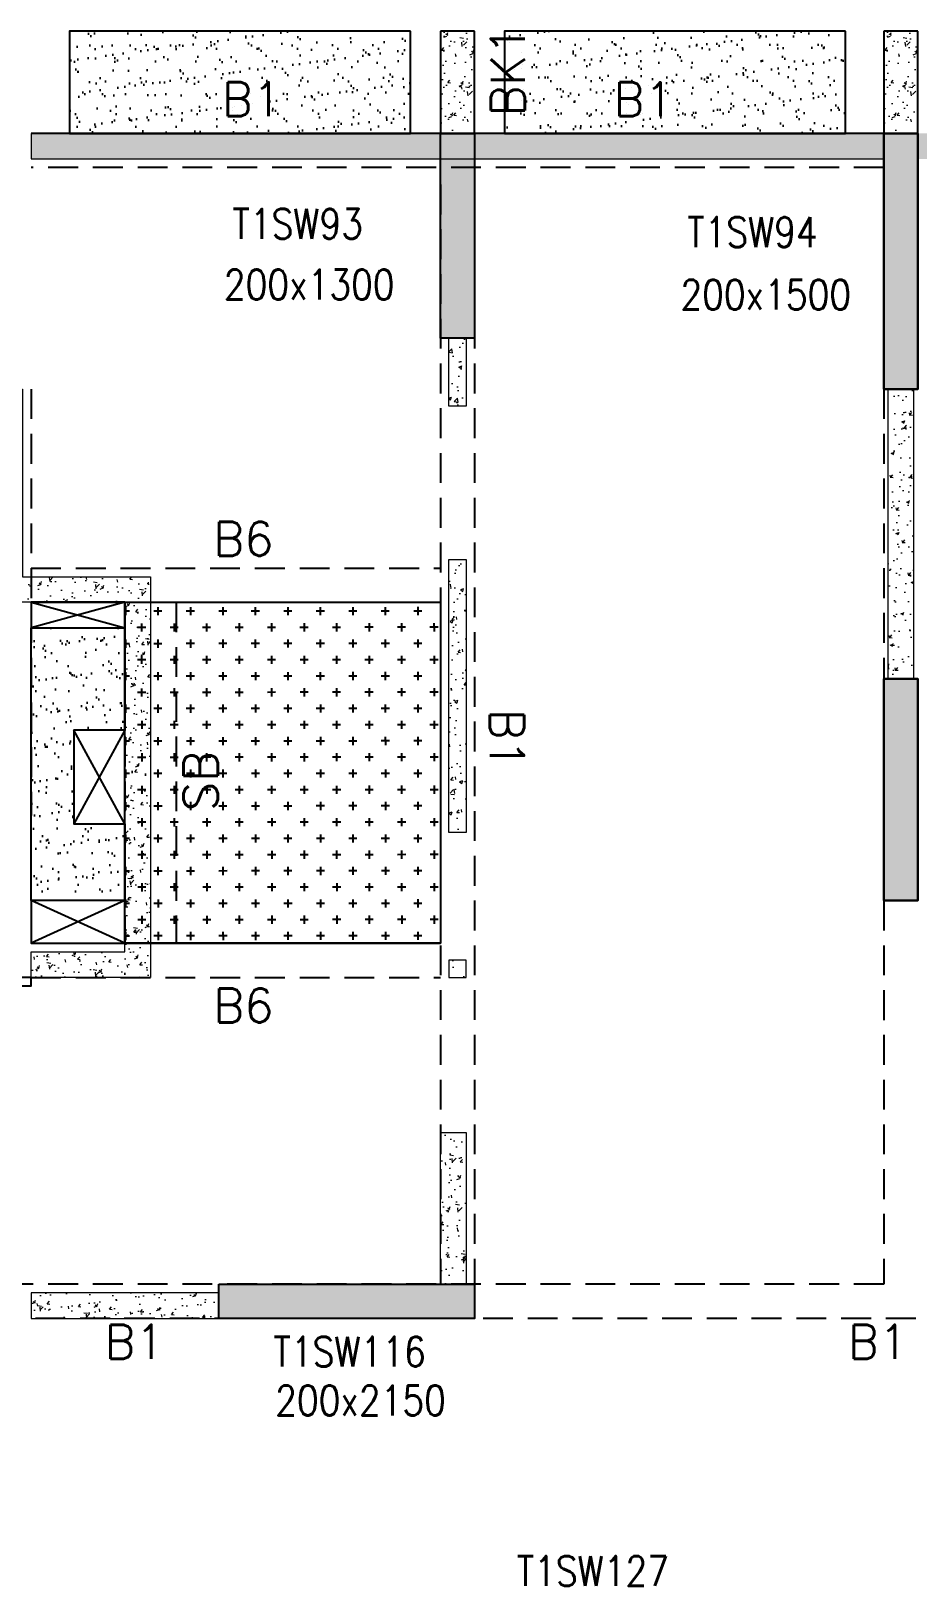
# Model space of a CAD drawing. Header units: millimetres. Extents: x 1078357 to 2594950, y -4969473 to -4636555.
# Drawn here: x 1434551 to 1439751, y -4665329 to -4656210 of the extents above; entities that cross this region are included whole.
import ezdxf

# ---------------------------------------------------------------- set-up
doc = ezdxf.new("R2010")
doc.units = ezdxf.units.MM
for name, pattern in [('CONTINOUS', [0]), ('HIDDEN', [0.375, 0.25, -0.125]), ('New Retail block$0$CONTINOUS', [0])]:
    doc.linetypes.add(name, pattern=pattern)
for name, color, linetype, lineweight in [('A-_ANOTDIMA_D-', 6, 'Continuous', 13), ('COL. NO.', 30, 'Continuous', 25), ('COL. SIZE', 7, 'Continuous', 25), ('HATCH', 8, 'Continuous', 30), ('S-NON STR RCC WALL', 8, 'Continuous', 0)]:
    doc.layers.add(name, color=color, linetype=linetype, lineweight=lineweight)
for name, color, linetype in [('B-200x325', 201, 'HIDDEN'), ('B-200x650', 241, 'HIDDEN'), ('B-300xSLAB THK.', 151, 'Continuous'), ('BK1-200x650', 241, 'HIDDEN'), ('DROP SLAB', 8, 'Continuous'), ('S-COLUMN_SHEAR WALL', 1, 'Continuous'), ('S-PROJECTION', 54, 'New Retail block$0$CONTINOUS'), ('SLAB FOLD', 8, 'Continuous')]:
    doc.layers.add(name, color=color, linetype=linetype)
doc.styles.add('ROMANS', font='romans.shx', dxfattribs={"width": 0.85})
pattern_1 = [(37.4701541, (-1550182.07, 9330760.54), (-4.7236114, 146.8264517), [0, -115.824, 0, -129.54, 0, -123.825]), (7.4701541, (-1550182.07, 9330760.54), (134.9689868, 214.9772528), [0, -62.484, 0, -104.394, 0, -40.005]), (327.4701541, (-1550275.8, 9330760.59), (237.2979035, 0.3075449), [0, -38.1, 0, -137.16, 0, -179.07]), (317.4701541, (-1550275.8, 9330760.6), (229.1017424, 66.759465), [0, -19.05, 0, -89.916, 0, -102.87])]

# ---------------------------------------------------------------- blocks, each defined once
blk = doc.blocks.new('G$CD63B60BD')
at = {"layer": 'COL. NO.', "linetype": 'Continuous', "style": 'ROMANS', "width": 0.85}
for s, p in [('T1SW93', (80056.1, 15282.2, -320.4)), ('T1SW94', (82722.7, 15233.7, -320.4)), ('T1SW116', (80296.7, 8666.8, -320.4)), ('T1SW127', (81722.8, 7380.9, -320.4))]:
    blk.add_text(s, height=175, dxfattribs=at).set_placement(p)
at = {"layer": 'COL. SIZE', "linetype": 'Continuous', "style": 'ROMANS', "width": 0.85}
for s, p in [('200x1300', (80005.6, 14926, -320.4)), ('200x1500', (82682.7, 14866.2, -320.4)), ('200x2150', (80306.5, 8381.1, -320.4))]:
    blk.add_text(s, height=175, dxfattribs=at).set_placement(p)

msp = doc.modelspace()

# ---------------------------------------------------------------- hatches: boundary and pattern name
at = {"layer": 'DROP SLAB'}
h = msp.add_hatch(dxfattribs=at)
h.set_pattern_fill('CROSS', color=8, scale=15, angle=0.03079)
h.set_pattern_definition([(180.03079016, (-3005965.24, 14064915.91), (-95.1987999, -95.3011726), [47.625, -142.875]), (270.03079016, (-3005989.06, 14064939.705), (95.3011726, -95.1987999), [47.625, -142.875])])
h.paths.add_polyline_path([(1435101.4, -4659559.9), (1436951.2, -4659559.9), (1436951.2, -4661559.7), (1435101.4, -4661559.7)])
at = {"layer": 'HATCH'}
h = msp.add_hatch(dxfattribs=at)
h.set_pattern_fill('AR-SAND', color=8, scale=3, angle=179.97015)
h.set_pattern_definition(pattern_1)
h.paths.add_polyline_path([(1436776.5, -4656209.7), (1434776.5, -4656209.7), (1434776.5, -4656809.7), (1436776.5, -4656809.7)])
h = msp.add_hatch(dxfattribs=at)
h.set_pattern_fill('AR-SAND', color=8, scale=3, angle=179.97015)
h.set_pattern_definition(pattern_1)
h.paths.add_polyline_path([(1439326.5, -4656209.7), (1437326.5, -4656209.7), (1437326.5, -4656809.7), (1439326.5, -4656809.7)])
h = msp.add_hatch(dxfattribs=at)
h.set_pattern_fill('AR-SAND', color=8, scale=3, angle=179.97015)
h.set_pattern_definition([(37.47015413, (-3600331.62, 18698798.86), (-4.72361136, 146.8264517), [0, -115.824, 0, -129.54, 0, -123.825]), (7.4701541, (-3600331.62, 18698798.86), (134.9689868, 214.9772528), [0, -62.484, 0, -104.394, 0, -40.005]), (327.4701541, (-3600425.34, 18698798.9), (237.2979035, 0.3075449), [0, -38.1, 0, -137.16, 0, -179.07]), (317.4701541, (-3600425.34, 18698798.9), (229.1017424, 66.759465), [0, -19.05, 0, -89.916, 0, -102.87])])
h.paths.add_polyline_path([(1434551.3, -4659709.8), (1435101.3, -4659709.8), (1435101.3, -4660309.8), (1434801.4, -4660309.8), (1434801.4, -4660859.8), (1435101.3, -4660859.7), (1435101.3, -4661309.8), (1434551.4, -4661309.8)])
at = {"layer": 'S-COLUMN_SHEAR WALL', "lineweight": 25}
h = msp.add_hatch(color=1, dxfattribs=at)
h.dxf.hatch_style = 1
h.paths.add_polyline_path([(1436951.3, -4658009.8), (1437151.3, -4658009.8), (1437151.3, -4656809.8), (1436951.3, -4656809.8)])
at = {"layer": 'S-COLUMN_SHEAR WALL', "lineweight": 25, "extrusion": (-1.00316e-06, 2.11765e-11, 1)}
h = msp.add_hatch(color=1, dxfattribs=at)
h.dxf.hatch_style = 1
h.paths.add_polyline_path([(1439551.3, -4656809.8), (1439751.3, -4656809.8), (1439751.3, -4658309.7), (1439551.3, -4658309.7)])
at = {"layer": 'S-COLUMN_SHEAR WALL', "lineweight": 25, "extrusion": (1.00316e-06, 1.91639e-11, 1)}
h = msp.add_hatch(color=1, dxfattribs=at)
h.dxf.hatch_style = 1
h.paths.add_polyline_path([(1439751.3, -4656809.8), (1439551.3, -4656809.8), (1439551.3, -4658309.7), (1439751.3, -4658309.7)])
at = {"layer": 'S-COLUMN_SHEAR WALL', "lineweight": 25, "extrusion": (-1.00316e-06, 2.11765e-11, 1)}
h = msp.add_hatch(color=1, dxfattribs=at)
h.dxf.hatch_style = 1
h.paths.add_polyline_path([(1439551.3, -4661309.7), (1439751.3, -4661309.7), (1439751.3, -4660009.7), (1439551.3, -4660009.7)])
at = {"layer": 'S-COLUMN_SHEAR WALL', "lineweight": 25, "extrusion": (1.00316e-06, 1.91639e-11, 1)}
h = msp.add_hatch(color=1, dxfattribs=at)
h.dxf.hatch_style = 1
h.paths.add_polyline_path([(1439751.3, -4661309.7), (1439551.3, -4661309.7), (1439551.3, -4660009.7), (1439751.3, -4660009.7)])
at = {"layer": 'S-COLUMN_SHEAR WALL', "lineweight": 25}
h = msp.add_hatch(color=1, dxfattribs=at)
h.dxf.hatch_style = 1
h.paths.add_polyline_path([(1435651.3, -4663559.7), (1437151.3, -4663559.7), (1437151.3, -4663759.7), (1435651.3, -4663759.7)])
at = {"layer": 'S-NON STR RCC WALL'}
h = msp.add_hatch(dxfattribs=at)
h.set_pattern_fill('AR-CONC', color=256, angle=180)
h.set_pattern_definition([(50, (-7096893.55, 32898878.51), (182.184669, -15.93908554), [19.05, -209.55]), (355, (-7096893.55, 32898878.51), (-35.2434214, 191.0568452), [15.24, -167.6405842]), (100.4514447, (-7096878.36, 32898877.18), (146.9412471, 175.1177519), [16.1900088, -178.0902446]), (46.1842, (-7096893.55, 32898929.31), (271.0790409, -42.0423279), [28.575, -314.325]), (96.6355576, (-7096870.96, 32898925.8), (237.404134, 247.4261246), [24.2850231, -267.1356082]), (351.1841512, (-7096893.55, 32898929.3), (237.404134, 247.4261246), [22.859967, -251.459732]), (21, (-7096868.15, 32898916.61), (151.61439127, -102.2651982), [19.05, -209.55]), (326, (-7096868.15, 32898916.61), (61.80202835, 184.1879661), [15.24, -167.64]), (71.451445, (-7096855.51, 32898908.09), (213.4164193, 81.9227689), [16.1900088, -178.0899376]), (37.5, (-7096893.545, 32898878.51), (3.08860325, 84.55503887), [0, -165.608, 0, -170.18, 0, -168.275]), (7.5, (-7096893.545, 32898878.51), (66.8196625, 100.18057482), [0, -97.028, 0, -161.798, 0, -64.135]), (327.5, (-7096950.19, 32898878.51), (135.59059517, -5.72874399), [0, -63.5, 0, -198.12, 0, -262.89]), (317.5, (-7096975.59, 32898878.51), (148.1291814, 25.42649103), [0, -82.55, 0, -131.572, 0, -186.69])])
h.paths.add_polyline_path([(1437151.2, -4656809.7), (1437151.2, -4656209.7), (1436951.2, -4656209.7), (1436951.2, -4656809.7), (1437151.2, -4656809.7)], is_closed=False)
h = msp.add_hatch(dxfattribs=at)
h.set_pattern_fill('AR-CONC', color=256, angle=180)
h.set_pattern_definition([(50, (-7094293.57, 32898878.52), (182.184669, -15.93908554), [19.05, -209.55]), (355, (-7094293.57, 32898878.52), (-35.2434214, 191.0568452), [15.24, -167.6405842]), (100.4514447, (-7094278.38, 32898877.19), (146.9412471, 175.1177519), [16.1900088, -178.0902446]), (46.1842, (-7094293.57, 32898929.32), (271.0790409, -42.0423279), [28.575, -314.325]), (96.6355576, (-7094270.98, 32898925.81), (237.404134, 247.4261246), [24.2850231, -267.1356082]), (351.1841512, (-7094293.57, 32898929.32), (237.404134, 247.4261246), [22.859967, -251.459732]), (21, (-7094268.17, 32898916.62), (151.61439127, -102.2651982), [19.05, -209.55]), (326, (-7094268.17, 32898916.62), (61.80202835, 184.1879661), [15.24, -167.64]), (71.451445, (-7094255.53, 32898908.1), (213.4164193, 81.9227689), [16.1900088, -178.0899376]), (37.5, (-7094293.566, 32898878.52), (3.08860325, 84.55503887), [0, -165.608, 0, -170.18, 0, -168.275]), (7.5, (-7094293.57, 32898878.52), (66.8196625, 100.18057482), [0, -97.028, 0, -161.798, 0, -64.135]), (327.5, (-7094350.21, 32898878.52), (135.59059517, -5.72874399), [0, -63.5, 0, -198.12, 0, -262.89]), (317.5, (-7094375.61, 32898878.52), (148.1291814, 25.42649103), [0, -82.55, 0, -131.572, 0, -186.69])])
h.paths.add_polyline_path([(1439751.2, -4656809.7), (1439751.2, -4656209.7), (1439551.2, -4656209.7), (1439551.2, -4656809.7), (1439751.2, -4656809.7)], is_closed=False)
h = msp.add_hatch(dxfattribs=at)
h.set_pattern_fill('AR-CONC', color=256)
h.set_pattern_definition([(50, (-3886494.52, 18750791.27), (182.184669, -15.9390855), [19.05, -209.55]), (355, (-3886494.52, 18750791.27), (-35.2434214, 191.0568452), [15.24, -167.6405842]), (100.4514447, (-3886479.33, 18750789.94), (146.9412471, 175.1177519), [16.1900088, -178.0902446]), (46.1842, (-3886494.52, 18750842.07), (271.0790409, -42.042328), [28.575, -314.325]), (96.6355576, (-3886471.93, 18750838.57), (237.404134, 247.4261246), [24.285023, -267.135608]), (351.1841512, (-3886494.52, 18750842.07), (237.404134, 247.4261246), [22.859967, -251.459732]), (21, (-3886469.12, 18750829.37), (151.6143913, -102.2651982), [19.05, -209.55]), (326, (-3886469.12, 18750829.37), (61.8020283, 184.1879661), [15.24, -167.64]), (71.451445, (-3886456.48, 18750820.85), (213.4164193, 81.9227689), [16.1900088, -178.0899376]), (37.5, (-3886494.515, 18750791.27), (3.08860325, 84.55503887), [0, -165.608, 0, -170.18, 0, -168.275]), (7.5, (-3886494.515, 18750791.27), (66.8196625, 100.18057482), [0, -97.028, 0, -161.798, 0, -64.135]), (327.5, (-3886551.16, 18750791.27), (135.59059517, -5.728744), [0, -63.5, 0, -198.12, 0, -262.89]), (317.5, (-3886576.56, 18750791.27), (148.1291814, 25.42649103), [0, -82.55, 0, -131.572, 0, -186.69])])
h.paths.add_polyline_path([(1434876.5, -4656809.7), (1434551.5, -4656809.7), (1434551.5, -4656959.7), (1434876.5, -4656959.7)])
h.paths.add_polyline_path([(1436676.5, -4656809.7), (1434876.5, -4656809.7), (1434876.5, -4656959.7), (1436676.5, -4656959.7)])
h.paths.add_polyline_path([(1442626.5, -4656809.8), (1441876.5, -4656809.8), (1441876.5, -4656959.7), (1442626.5, -4656959.7)])
h.paths.add_polyline_path([(1441876.5, -4656809.7), (1440076.5, -4656809.7), (1440076.5, -4656959.7), (1441876.5, -4656959.7)])
h.paths.add_polyline_path([(1437426.5, -4656809.7), (1436676.5, -4656809.7), (1436676.5, -4656959.7), (1437426.5, -4656959.7)])
h.paths.add_polyline_path([(1439226.5, -4656809.7), (1437426.5, -4656809.7), (1437426.5, -4656959.7), (1439226.5, -4656959.7)])
h.paths.add_polyline_path([(1444748.6, -4656809.7), (1444426.5, -4656809.7), (1444426.5, -4656959.7), (1444748.6, -4656959.7)])
h.paths.add_polyline_path([(1440076.5, -4656809.7), (1439751.5, -4656809.7), (1439751.5, -4656959.7), (1440076.5, -4656959.7)])
h.paths.add_polyline_path([(1439551.5, -4656809.7), (1439226.5, -4656809.7), (1439226.5, -4656959.7), (1439551.5, -4656959.7)])
h.paths.add_polyline_path([(1444426.5, -4656809.7), (1442626.5, -4656809.7), (1442626.5, -4656959.7), (1444426.5, -4656959.7)])
h = msp.add_hatch(dxfattribs=at)
h.set_pattern_fill('AR-CONC', color=256, angle=180)
h.set_pattern_definition([(50, (1437064.5, -4569469.7), (182.18467, -15.93909), [19.05, -209.55]), (355, (1437064.5, -4569469.7), (-35.24342, 191.05685), [15.24, -167.6406]), (100.45144, (1437079.69, -4569471.03), (146.94125, 175.11775), [16.19, -178.09024]), (46.1842, (1437064.5, -4569418.9), (271.07904, -42.0423), [28.575, -314.325]), (96.63556, (1437087.1, -4569422.4), (237.4041, 247.4261), [24.285, -267.1356]), (351.18415, (1437064.5, -4569418.9), (237.4041, 247.4261), [22.86, -251.4597]), (21, (1437089.9, -4569431.6), (151.6144, -102.2652), [19.05, -209.55]), (326, (1437089.9, -4569431.6), (61.80203, 184.18797), [15.24, -167.64]), (71.45144, (1437102.54, -4569440.13), (213.41642, 81.92277), [16.19, -178.08994]), (37.5, (1437064.506, -4569469.704), (3.088603, 84.55504), [0, -165.608, 0, -170.18, 0, -168.275]), (7.5, (1437064.51, -4569469.7), (66.81966, 100.180575), [0, -97.028, 0, -161.798, 0, -64.135]), (327.5, (1437007.864, -4569469.704), (135.590595, -5.728744), [0, -63.5, 0, -198.12, 0, -262.89]), (317.5, (1436982.46, -4569469.7), (148.12918, 25.42649), [0, -82.55, 0, -131.572, 0, -186.69])])
h.paths.add_polyline_path([(1437001.5, -4658009.7), (1437101.5, -4658009.7), (1437101.5, -4658409.7), (1437001.5, -4658409.7)])
h = msp.add_hatch(dxfattribs=at)
h.set_pattern_fill('AR-CONC', color=256, angle=180)
h.set_pattern_definition([(50, (-4983719.23, 23434810.46), (182.184669, -15.9390855), [19.05, -209.55]), (355, (-4983719.23, 23434810.46), (-35.2434214, 191.0568452), [15.24, -167.6405842]), (100.4514447, (-4983704.05, 23434809.13), (146.9412471, 175.1177519), [16.1900088, -178.0902446]), (46.1842, (-4983719.23, 23434861.26), (271.0790409, -42.042328), [28.575, -314.325]), (96.6355576, (-4983696.64, 23434857.75), (237.404134, 247.4261246), [24.2850231, -267.1356082]), (351.1841512, (-4983719.23, 23434861.26), (237.404134, 247.4261246), [22.859967, -251.459732]), (21, (-4983693.83, 23434848.56), (151.6143913, -102.2651982), [19.05, -209.55]), (326, (-4983693.83, 23434848.56), (61.8020283, 184.1879661), [15.24, -167.64]), (71.451445, (-4983681.2, 23434840.03), (213.4164193, 81.9227689), [16.1900088, -178.0899376]), (37.5, (-4983719.23, 23434810.456), (3.08860325, 84.55503887), [0, -165.608, 0, -170.18, 0, -168.275]), (7.5, (-4983719.23, 23434810.46), (66.8196625, 100.18057482), [0, -97.028, 0, -161.798, 0, -64.135]), (327.5, (-4983775.87, 23434810.456), (135.59059517, -5.728744), [0, -63.5, 0, -198.12, 0, -262.89]), (317.5, (-4983801.27, 23434810.46), (148.1291814, 25.42649103), [0, -82.55, 0, -131.572, 0, -186.69])])
h.paths.add_polyline_path([(1435251.5, -4659409.7), (1435251.5, -4661759.7), (1434551.5, -4661759.7), (1434551.5, -4661609.7), (1435101.5, -4661609.7), (1435101.5, -4659559.7), (1434351.5, -4659559.7), (1434351.5, -4658309.7), (1434501.5, -4658309.7), (1434501.5, -4659409.7)])
at = {"layer": 'S-NON STR RCC WALL', "ltscale": 700}
h = msp.add_hatch(dxfattribs=at)
h.set_pattern_fill('AR-CONC', color=256)
h.set_pattern_definition([(50, (306460.15, 114833.06), (182.184669, -15.9390855), [19.05, -209.55]), (355, (306460.15, 114833.06), (-35.2434214, 191.056845), [15.24, -167.640584]), (100.4514447, (306475.33, 114831.73), (146.941247, 175.117752), [16.190009, -178.0902446]), (46.1842, (306460.15, 114883.86), (271.079041, -42.042328), [28.575, -314.325]), (96.6355576, (306482.74, 114880.35), (237.404134, 247.426125), [24.285023, -267.135608]), (351.184151, (306460.15, 114883.86), (237.404134, 247.426125), [22.859967, -251.459732]), (21, (306485.55, 114871.16), (151.6143913, -102.265198), [19.05, -209.55]), (326, (306485.55, 114871.16), (61.802028, 184.187966), [15.24, -167.64]), (71.451445, (306498.19, 114862.64), (213.416419, 81.922769), [16.190009, -178.0899376]), (37.5, (306460.15, 114833.06), (3.08860325, 84.5550389), [0, -165.608, 0, -170.18, 0, -168.275]), (7.5, (306460.15, 114833.06), (66.8196625, 100.1805748), [0, -97.028, 0, -161.798, 0, -64.135]), (327.5, (306403.51, 114833.06), (135.5905952, -5.728744), [0, -63.5, 0, -198.12, 0, -262.89]), (317.5, (306378.11, 114833.06), (148.1291814, 25.426491), [0, -82.55, 0, -131.572, 0, -186.69])])
h.paths.add_polyline_path([(1439576.5, -4658309.7), (1439726.5, -4658309.7), (1439726.5, -4660009.7), (1439576.5, -4660009.7)])
at = {"layer": 'S-NON STR RCC WALL'}
h = msp.add_hatch(dxfattribs=at)
h.set_pattern_fill('AR-CONC', color=256, angle=180)
h.set_pattern_definition([(50, (2534289.22, -9253488.89), (182.184669, -15.9390855), [19.05, -209.55]), (355, (2534289.22, -9253488.9), (-35.2434214, 191.056845), [15.24, -167.640584]), (100.4514447, (2534304.4, -9253490.22), (146.941247, 175.117752), [16.190009, -178.0902446]), (46.1842, (2534289.22, -9253438.1), (271.079041, -42.042328), [28.575, -314.325]), (96.6355576, (2534311.8, -9253441.6), (237.404134, 247.426125), [24.285023, -267.135608]), (351.184151, (2534289.22, -9253438.1), (237.404134, 247.426125), [22.859967, -251.459732]), (21, (2534314.62, -9253450.79), (151.6143913, -102.265198), [19.05, -209.55]), (326, (2534314.62, -9253450.8), (61.802028, 184.187966), [15.24, -167.64]), (71.451445, (2534327.26, -9253459.31), (213.416419, 81.922769), [16.190009, -178.0899376]), (37.5, (2534289.22, -9253488.89), (3.08860325, 84.5550389), [0, -165.608, 0, -170.18, 0, -168.275]), (7.5, (2534289.22, -9253488.89), (66.8196625, 100.1805748), [0, -97.028, 0, -161.798, 0, -64.135]), (327.5, (2534232.58, -9253488.89), (135.5905952, -5.728744), [0, -63.5, 0, -198.12, 0, -262.89]), (317.5, (2534207.18, -9253488.89), (148.1291814, 25.426491), [0, -82.55, 0, -131.572, 0, -186.69])])
h.paths.add_polyline_path([(1437001.5, -4659309.7), (1437101.5, -4659309.7), (1437101.5, -4660909.7), (1437001.5, -4660909.7)])
h = msp.add_hatch(dxfattribs=at)
h.set_pattern_fill('AR-CONC', color=256, angle=180)
h.set_pattern_definition([(50, (2534276, -9254853.56), (182.184669, -15.9390855), [19.05, -209.55]), (355, (2534276, -9254853.56), (-35.2434214, 191.056845), [15.24, -167.640584]), (100.4514447, (2534291.19, -9254854.88), (146.941247, 175.117752), [16.190009, -178.0902446]), (46.1842, (2534276, -9254802.76), (271.079041, -42.042328), [28.575, -314.325]), (96.6355576, (2534298.6, -9254806.26), (237.404134, 247.426125), [24.285023, -267.135608]), (351.184151, (2534276, -9254802.76), (237.404134, 247.426125), [22.859967, -251.459732]), (21, (2534301.4, -9254815.46), (151.6143913, -102.265198), [19.05, -209.55]), (326, (2534301.4, -9254815.46), (61.802028, 184.187966), [15.24, -167.64]), (71.451445, (2534314.04, -9254823.98), (213.416419, 81.922769), [16.190009, -178.0899376]), (37.5, (2534276.01, -9254853.555), (3.08860325, 84.5550389), [0, -165.608, 0, -170.18, 0, -168.275]), (7.5, (2534276.01, -9254853.555), (66.8196625, 100.1805748), [0, -97.028, 0, -161.798, 0, -64.135]), (327.5, (2534219.365, -9254853.555), (135.5905952, -5.728744), [0, -63.5, 0, -198.12, 0, -262.89]), (317.5, (2534193.97, -9254853.56), (148.1291814, 25.426491), [0, -82.55, 0, -131.572, 0, -186.69])])
h.paths.add_polyline_path([(1437001.5, -4661759.7), (1437101.5, -4661759.7), (1437101.5, -4661659.7), (1437001.5, -4661659.7)])
h = msp.add_hatch(dxfattribs=at)
h.set_pattern_fill('AR-CONC', color=256, angle=180)
h.set_pattern_definition([(50, (-6014583.69, 28118829.64), (182.184669, -15.93908554), [19.05, -209.55]), (355, (-6014583.7, 28118829.64), (-35.2434214, 191.0568452), [15.24, -167.6405842]), (100.4514447, (-6014568.51, 28118828.3), (146.9412471, 175.1177519), [16.1900088, -178.0902446]), (46.1842, (-6014583.7, 28118880.44), (271.0790409, -42.042328), [28.575, -314.325]), (96.6355576, (-6014561.1, 28118876.93), (237.404134, 247.4261246), [24.2850231, -267.1356082]), (351.1841512, (-6014583.7, 28118880.44), (237.404134, 247.4261246), [22.859967, -251.459732]), (21, (-6014558.29, 28118867.74), (151.6143913, -102.2651982), [19.05, -209.55]), (326, (-6014558.3, 28118867.74), (61.8020283, 184.1879661), [15.24, -167.64]), (71.451445, (-6014545.66, 28118859.21), (213.4164193, 81.9227689), [16.1900088, -178.0899376]), (37.5, (-6014583.69, 28118829.636), (3.08860325, 84.55503887), [0, -165.608, 0, -170.18, 0, -168.275]), (7.5, (-6014583.69, 28118829.64), (66.8196625, 100.18057482), [0, -97.028, 0, -161.798, 0, -64.135]), (327.5, (-6014640.334, 28118829.636), (135.59059517, -5.72874399), [0, -63.5, 0, -198.12, 0, -262.89]), (317.5, (-6014665.73, 28118829.64), (148.1291814, 25.42649103), [0, -82.55, 0, -131.572, 0, -186.69])])
h.paths.add_polyline_path([(1436951.5, -4662669.7), (1437101.5, -4662669.7), (1437101.5, -4663559.6), (1436951.5, -4663559.6)])
h = msp.add_hatch(dxfattribs=at)
h.set_pattern_fill('AR-CONC', color=256)
h.set_pattern_definition([(50, (-3886494.52, 18750791.27), (182.184669, -15.9390855), [19.05, -209.55]), (355, (-3886494.52, 18750791.27), (-35.2434214, 191.0568452), [15.24, -167.6405842]), (100.4514447, (-3886479.33, 18750789.94), (146.9412471, 175.1177519), [16.1900088, -178.0902446]), (46.1842, (-3886494.52, 18750842.07), (271.0790409, -42.042328), [28.575, -314.325]), (96.6355576, (-3886471.93, 18750838.57), (237.404134, 247.4261246), [24.285023, -267.135608]), (351.1841512, (-3886494.52, 18750842.07), (237.404134, 247.4261246), [22.859967, -251.459732]), (21, (-3886469.12, 18750829.37), (151.6143913, -102.2651982), [19.05, -209.55]), (326, (-3886469.12, 18750829.37), (61.8020283, 184.1879661), [15.24, -167.64]), (71.451445, (-3886456.48, 18750820.85), (213.4164193, 81.9227689), [16.1900088, -178.0899376]), (37.5, (-3886494.515, 18750791.27), (3.08860325, 84.55503887), [0, -165.608, 0, -170.18, 0, -168.275]), (7.5, (-3886494.515, 18750791.27), (66.8196625, 100.18057482), [0, -97.028, 0, -161.798, 0, -64.135]), (327.5, (-3886551.16, 18750791.27), (135.59059517, -5.728744), [0, -63.5, 0, -198.12, 0, -262.89]), (317.5, (-3886576.56, 18750791.27), (148.1291814, 25.42649103), [0, -82.55, 0, -131.572, 0, -186.69])])
h.paths.add_polyline_path([(1435651.3, -4663609.7), (1434551.5, -4663609.7), (1434551.5, -4663759.6), (1435651.3, -4663759.7)])

# ---------------------------------------------------------------- linework, layer by layer
at = {"layer": 'B-200x325', "ltscale": 700}
for p, q in [((1434551.2, -4659359.9, 0), (1436951.2, -4659360, 0)), ((1434551.3, -4661759.7, 0), (1436951.2, -4661759.7, 0))]:
    msp.add_line(p, q, dxfattribs=at)
at = {"layer": 'B-200x325', "linetype": 'Continuous', "ltscale": 700}
for p, q in [((1434551.2, -4659559.9, 0), (1436951.2, -4659560, 0)), ((1434551.3, -4661559.7, 0), (1436951.2, -4661559.7, 0))]:
    msp.add_line(p, q, dxfattribs=at)
at = {"layer": 'B-200x650', "linetype": 'CONTINOUS', "ltscale": 700}
for p, q in [((1437151.2, -4656209.7, 0), (1436951.2, -4656209.7, 0)), ((1436951.2, -4656209.7, 0), (1436951.2, -4656809.7, 0)), ((1437151.2, -4656809.7, 0), (1437151.2, -4656209.7, 0)), ((1439751.2, -4656209.7, 0), (1439551.2, -4656209.7, 0)), ((1439551.2, -4656209.7, 0), (1439551.2, -4656809.7, 0)), ((1439751.2, -4656809.7, 0), (1439751.2, -4656209.7, 0)), ((1439551.5, -4656809.7, 0), (1434551.5, -4656809.7, 0))]:
    msp.add_line(p, q, dxfattribs=at)
at = {"layer": 'B-200x650', "linetype": 'HIDDEN', "ltscale": 700}
for p, q in [((1439551.5, -4657009.7, 0), (1434551.5, -4657009.7, 0)), ((1436951.5, -4657109.7, 0), (1436951.5, -4663559.6, 0)), ((1437151.5, -4657109.7, 0), (1437151.5, -4663559.6, 0)), ((1434551.5, -4658309.7, 0), (1434551.5, -4660809.7, 0)), ((1439551.5, -4658309.7, 0), (1439551.5, -4660009.7, 0)), ((1439551.5, -4661309.8, 0), (1439551.5, -4663559.7, 0)), ((1439551.5, -4663559.6, 0), (1433876.3, -4663559.6, 0)), ((1442101.5, -4663759.6, 0), (1433876.3, -4663759.6, 0))]:
    msp.add_line(p, q, dxfattribs=at)
at = {"layer": 'B-300xSLAB THK.', "linetype": 'HIDDEN', "ltscale": 700}
for p, q in [((1435101.2, -4659560.2, 0), (1435101.2, -4661560, 0)), ((1435401.2, -4659560.2, 0), (1435401.2, -4661560, 0))]:
    msp.add_line(p, q, dxfattribs=at)
at = {"layer": 'BK1-200x650', "linetype": 'Continuous', "ltscale": 700, "elevation": 0}
msp.add_lwpolyline([(1434551.5, -4661759.7), (1434351.5, -4661759.7), (1434351.5, -4661809.9), (1434551.5, -4661809.9)], close=True, dxfattribs=at)
at = {"layer": 'DROP SLAB', "color": 3, "linetype": 'CONTINOUS', "ltscale": 500}
for p, q in [((1434551.4, -4659559.8, 0), (1435101.4, -4659709.8, 0)), ((1435100.5, -4659560, 0), (1434551.4, -4659709.8, 0)), ((1435101.4, -4660309.8, 0), (1434801.4, -4660859.8, 0)), ((1435101.4, -4660859.8, 0), (1434801.4, -4660309.8, 0)), ((1435101.4, -4661559.8, 0), (1434551.4, -4661309.8, 0)), ((1435101.4, -4661309.8, 0), (1434551.5, -4661559.8, 0))]:
    msp.add_line(p, q, dxfattribs=at)
at = {"layer": 'DROP SLAB', "color": 3, "linetype": 'CONTINOUS', "ltscale": 500, "elevation": 0}
for points in [[(1435101.4, -4659560), (1434551.4, -4659560), (1434551.4, -4659709.8), (1435101.4, -4659709.8)], [(1435101.4, -4659559.9), (1436951.2, -4659559.9), (1436951.2, -4661559.7), (1435101.4, -4661559.7)], [(1435101.4, -4660309.8), (1434801.4, -4660309.8), (1434801.4, -4660859.8), (1435101.4, -4660859.8)], [(1435101.4, -4661309.8), (1434551.5, -4661309.8), (1434551.5, -4661559.8), (1435101.4, -4661559.8)]]:
    msp.add_lwpolyline(points, close=True, dxfattribs=at)
at = {"layer": 'S-COLUMN_SHEAR WALL', "color": 1, "lineweight": 25, "elevation": 0}
for points in [[(1436951.3, -4656809.8), (1437151.3, -4656809.8), (1437151.3, -4658009.8), (1436951.3, -4658009.8)], [(1435651.3, -4663559.7), (1437151.3, -4663559.7), (1437151.3, -4663759.7), (1435651.3, -4663759.7)]]:
    msp.add_lwpolyline(points, close=True, dxfattribs=at)
at = {"layer": 'S-COLUMN_SHEAR WALL', "color": 1, "lineweight": 25, "extrusion": (-1.00316e-06, 2.11765e-11, 1), "elevation": -1.4}
for points in [[(1439551.3, -4656809.8), (1439751.3, -4656809.8), (1439751.3, -4658309.7), (1439551.3, -4658309.7)], [(1439551.3, -4661309.7), (1439751.3, -4661309.7), (1439751.3, -4660009.7), (1439551.3, -4660009.7)]]:
    msp.add_lwpolyline(points, close=True, dxfattribs=at)
at = {"layer": 'S-COLUMN_SHEAR WALL', "color": 1, "lineweight": 25, "extrusion": (1.00316e-06, 1.91639e-11, 1)}
for points, elevation in [([(1439751.3, -4656809.8), (1439551.3, -4656809.8), (1439551.3, -4658309.7), (1439751.3, -4658309.7)], 1.4), ([(1439751.3, -4661309.7), (1439551.3, -4661309.7), (1439551.3, -4660009.7), (1439751.3, -4660009.7)], 1.2)]:
    msp.add_lwpolyline(points, close=True, dxfattribs=dict(at, elevation=elevation))
at = {"layer": 'S-NON STR RCC WALL', "elevation": 0}
for points in [[(1439551.5, -4656809.7), (1434551.5, -4656809.7), (1434551.5, -4656959.7), (1439551.5, -4656959.7)], [(1437001.5, -4658009.7), (1437101.5, -4658009.7), (1437101.5, -4658409.7), (1437001.5, -4658409.7)], [(1435251.5, -4659409.7), (1435251.5, -4661759.7), (1434551.5, -4661759.7), (1434551.5, -4661609.7), (1435101.5, -4661609.7), (1435101.5, -4659559.7), (1434351.5, -4659559.7), (1434351.5, -4658309.7), (1434501.5, -4658309.7), (1434501.5, -4659409.7)]]:
    msp.add_lwpolyline(points, close=True, dxfattribs=at)
at = {"layer": 'S-NON STR RCC WALL', "ltscale": 700, "elevation": 0}
for points in [[(1439576.5, -4658309.7), (1439726.5, -4658309.7), (1439726.5, -4660009.7), (1439576.5, -4660009.7)], [(1437001.5, -4659309.7), (1437101.5, -4659309.7), (1437101.5, -4660909.7), (1437001.5, -4660909.7)], [(1437001.5, -4661759.7), (1437101.5, -4661759.7), (1437101.5, -4661659.7), (1437001.5, -4661659.7)], [(1436951.5, -4662669.7), (1437101.5, -4662669.7), (1437101.5, -4663559.6), (1436951.5, -4663559.6)], [(1435651.3, -4663609.7), (1434551.5, -4663609.7), (1434551.5, -4663759.6), (1435651.3, -4663759.7)]]:
    msp.add_lwpolyline(points, close=True, dxfattribs=at)
at = {"layer": 'S-PROJECTION', "elevation": 0}
for points in [[(1436776.5, -4656209.7), (1434776.5, -4656209.7), (1434776.5, -4656809.7), (1436776.5, -4656809.7)], [(1439326.5, -4656209.7), (1437326.5, -4656209.7), (1437326.5, -4656809.7), (1439326.5, -4656809.7)]]:
    msp.add_lwpolyline(points, close=True, dxfattribs=at)
at = {"layer": 'SLAB FOLD', "color": 8, "ltscale": 1000, "elevation": 0}
msp.add_lwpolyline([(1434551.3, -4659709.8), (1435101.3, -4659709.8), (1435101.3, -4660309.8), (1434801.4, -4660309.8), (1434801.4, -4660859.8), (1435101.3, -4660859.7), (1435101.3, -4661309.8), (1434551.4, -4661309.8), (1434551.3, -4659709.8)], dxfattribs=at)

# ---------------------------------------------------------------- block references
at = {"layer": 'A-_ANOTDIMA_D-', "color": 2, "ltscale": 700}
msp.add_blockref('G$CD63B60BD', (1355676.2, -4672709.7, 0), dxfattribs=at)

# ---------------------------------------------------------------- texts
at = {"layer": 'B-200x325', "linetype": 'Continuous', "ltscale": 700, "style": 'ROMANS'}
for p in [(1435620.7, -4659287.8, -2.7), (1435620.7, -4662025, -2.7)]:
    msp.add_text('B6', height=200, rotation=359.99866, dxfattribs=at).set_placement(p)
at = {"layer": 'B-200x650', "linetype": 'HIDDEN', "ltscale": 500, "style": 'ROMANS'}
for s, rotation, p in [('BK1', 90, (1437446.9, -4656709.3, 50)), ('B1', 359.99906, (1435669.9, -4656709.3, -2.7)), ('B1', 359.99906, (1437967.2, -4656709.3, -2.7)), ('B1', 269.99906, (1437241.9, -4660184.7, -2.7)), ('B1', 359.99906, (1434982, -4663996.9, -2.7)), ('B1', 359.99906, (1439341.6, -4663996.9, -2.7))]:
    msp.add_text(s, height=200, rotation=rotation, dxfattribs=at).set_placement(p)
at = {"layer": 'B-300xSLAB THK.', "linetype": 'Continuous', "ltscale": 700, "style": 'ROMANS'}
msp.add_text('SB', height=200, rotation=90.00094, dxfattribs=at).set_placement((1435645.9, -4660784.3, -2.7))

doc.saveas('drawing.dxf')
